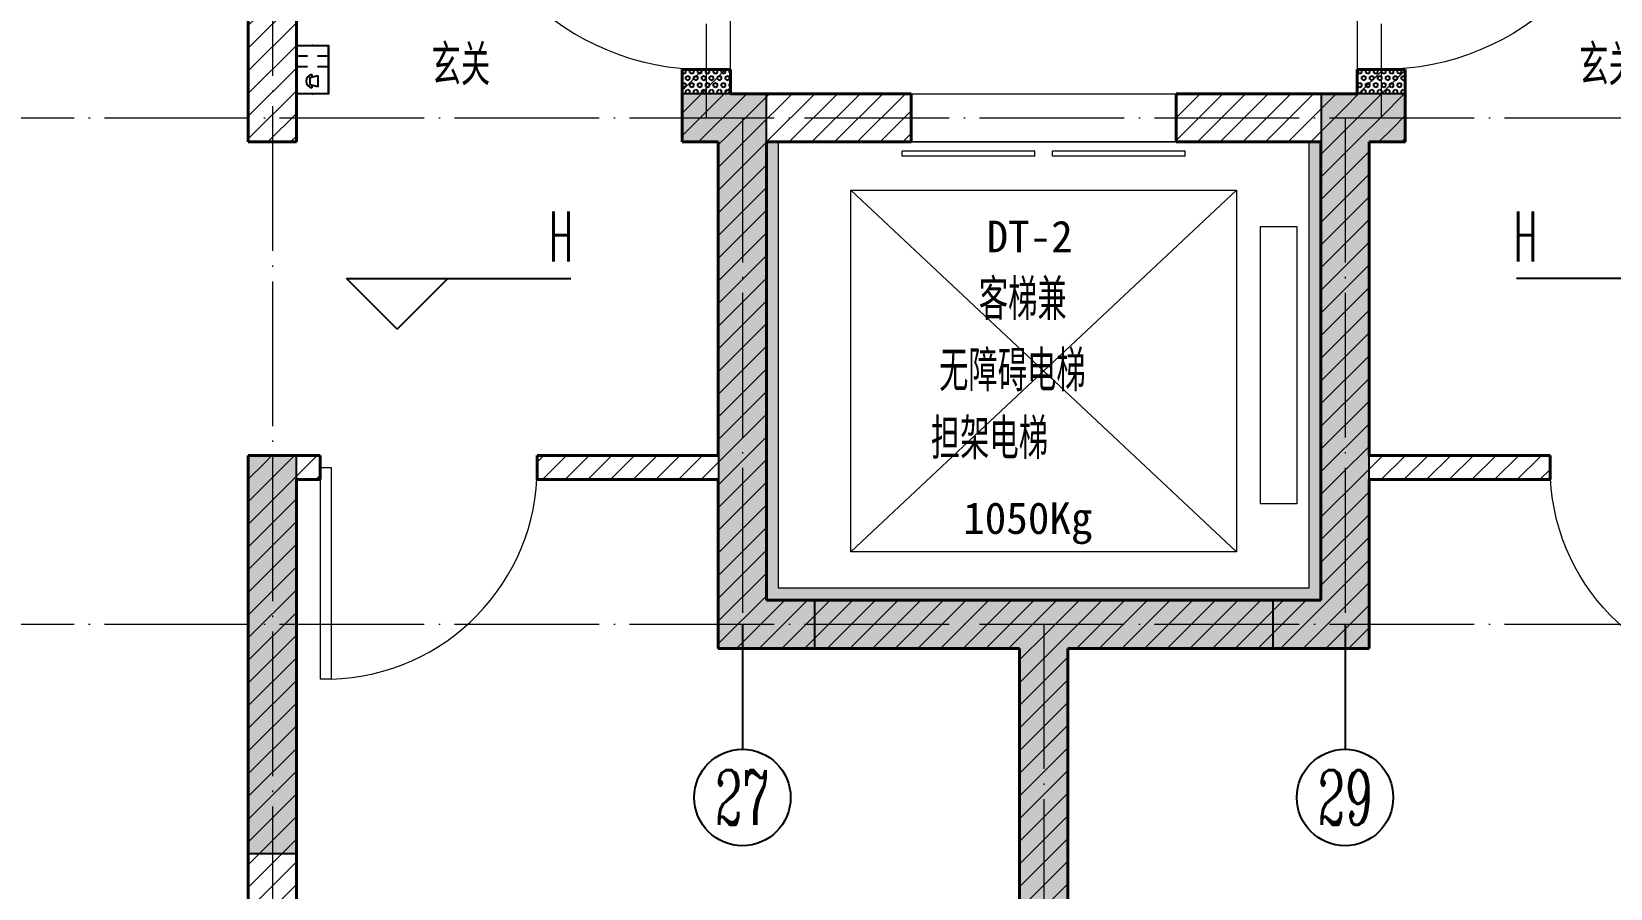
# Model space of a CAD drawing. Extents: x 27938 to 650306, y -92720 to 1524912.
# Drawn here: x 309018 to 315568, y 107011 to 110564 of the extents above; entities that cross this region are included whole.
import ezdxf
from ezdxf.enums import TextEntityAlignment as Align

# ---------------------------------------------------------------- set-up
doc = ezdxf.new("R2010")
doc.units = 0
doc.header["$LTSCALE"] = 1000
doc.header["$MEASUREMENT"] = 0
doc.linetypes.add('DOTE', pattern=[2.42, 2, -0.2, 0.02, -0.2])
for name, color, linetype, lineweight in [('3.5方案汇报，与郭总、侯月琴确定户型_t8$0$STAIR', 2, 'Continuous', 18), ('DOTE', 19, 'DOTE', 9), ('PUB_HATCH', 8, 'Continuous', 9), ('WALL', 9, 'Continuous', 40), ('WINDOW', 8, 'Continuous', 15), ('填充', 251, 'Continuous', 5)]:
    doc.layers.add(name, color=color, linetype=linetype, lineweight=lineweight)
for name, color, linetype in [('AXIS', 3, 'Continuous'), ('AXIS_TEXT', 4, 'Continuous'), ('COLUMN', 9, 'Continuous'), ('DIM_ELEV', 3, 'Continuous'), ('EQUIP-安防', 3, 'Continuous'), ('PUB_TEXT', 4, 'Continuous'), ('保温', 6, 'Continuous')]:
    doc.layers.add(name, color=color, linetype=linetype)
doc.styles.add('_TCH_AXIS', font='COMPLEX', dxfattribs={"bigfont": 'GBCBIG'})
doc.styles.add('_TCH_DIM', font='SIMPLEX.shx', dxfattribs={"width": 0.6, "oblique": 10, "bigfont": 'hztxt.shx'})
doc.styles.add('_TEL_DIM', font='SIMPLEX', dxfattribs={"width": 0.8, "height": 3.5, "bigfont": 'HZTXT'})
doc.styles.add('COMPLEX', font='COMPLEX')
doc.styles.get("Standard").update_dxf_attribs({"font": 'gbenor.shx', "bigfont": 'gbcbig.shx'})
doc.styles.add('黑体', font='simhei.ttf')
pattern_1 = [(90, (-503782.47, -516048.461), (-16.49778, 1e-15), [9.525, -19.05]), (210, (-503782.47, -516048.461), (8.24889, -14.2874966), [9.525, -19.05]), (150, (-503782.47, -516038.936), (-8.24889, -14.2874966), [9.525, -19.05])]
pattern_2 = [(90, (-503782.47, -518598.46), (-16.49778, 1e-15), [9.525, -19.05]), (210, (-503782.47, -518598.46), (8.24889, -14.2874966), [9.525, -19.05]), (150, (-503782.47, -518588.935), (-8.24889, -14.2874966), [9.525, -19.05])]
pattern_3 = [(45, (0, 47.75), (-47.022601, 47.022601), [])]

# ---------------------------------------------------------------- blocks, each defined once
blk = doc.blocks.new('FGDGDRGSDGDG')
at = {"layer": 'DOTE', "linetype": 'DOTE', "ltscale": 0.3}
for p, q in [((529882.5, 529998.5), (529882.5, 522348.5)), ((532682.5, 529998.5), (532682.5, 522348.5)), ((528082.5, 523848.5), (528082.5, 513948.5)), ((488182.5, 522348.5), (546982.5, 522348.5)), ((530032.5, 522348.5), (530032.5, 520248.5)), ((532532.5, 522348.5), (532532.5, 520248.5)), ((488182.5, 520248.5), (546982.5, 520248.5)), ((531282.5, 520248.5), (531282.5, 513948.5))]:
    blk.add_line(p, q, dxfattribs=at)
blk = doc.blocks.new('gdfgdgdgr')
at = {"layer": 'PUB_HATCH'}
for points in [[(517227.6, 526513.9), (516877.6, 526513.9), (516877.6, 526313.9), (517027.6, 526313.9), (517027.6, 524213.9), (517427.6, 524213.9), (517427.6, 524413.9), (517227.6, 524413.9)], [(519527.8, 526513.9), (519527.8, 524413.9), (519327.8, 524413.9), (519327.8, 524213.9), (519727.8, 524213.9), (519727.8, 526313.9), (519877.8, 526313.9), (519877.8, 526513.9)], [(515277.6, 523363.9), (515277.6, 525013.9), (515077.6, 525013.9), (515077.6, 523363.9)]]:
    blk.add_hatch(color=256, dxfattribs=at).paths.add_polyline_path(points)
at = {"layer": 'COLUMN', "color": 8}
for p, q in [((517227.6, 526513.9), (516877.6, 526513.9)), ((516877.6, 526513.9), (516877.6, 526313.9)), ((517227.6, 524413.9), (517227.6, 526513.9)), ((519527.8, 526513.9), (519527.8, 524413.9)), ((519877.8, 526513.9), (519527.8, 526513.9)), ((519877.8, 526313.9), (519877.8, 526513.9)), ((516877.6, 526313.9), (517027.6, 526313.9)), ((517027.6, 526313.9), (517027.6, 524213.9)), ((519727.8, 524213.9), (519727.8, 526313.9)), ((519727.8, 526313.9), (519877.8, 526313.9)), ((515277.6, 525013.9), (515077.6, 525013.9)), ((515077.6, 525013.9), (515077.6, 523363.9)), ((515277.6, 523363.9), (515277.6, 525013.9)), ((517427.6, 524413.9), (517227.6, 524413.9)), ((517427.6, 524213.9), (517427.6, 524413.9)), ((519527.8, 524413.9), (519327.8, 524413.9)), ((519327.8, 524413.9), (519327.8, 524213.9)), ((517027.6, 524213.9), (517427.6, 524213.9)), ((519327.8, 524213.9), (519727.8, 524213.9)), ((515077.6, 523363.9), (515277.6, 523363.9))]:
    blk.add_line(p, q, dxfattribs=at)
blk = doc.blocks.new('A$C263B1184')
at = {"layer": '保温', "linetype": 'Continuous', "ltscale": 10}
h = blk.add_hatch(dxfattribs=at)
h.set_pattern_fill('HEX', color=251, scale=10, angle=90, style=0)
h.set_pattern_definition(pattern_2)
h.paths.add_polyline_path([(-1200, 6400), (-1199.9, 6500), (-1399.9, 6500), (-1400, 6400)])
h = blk.add_hatch(dxfattribs=at)
h.set_pattern_fill('HEX', color=251, scale=10, angle=90, style=0)
h.set_pattern_definition(pattern_2)
h.paths.add_polyline_path([(1400, 6400), (1399.9, 6500), (1599.9, 6500), (1600, 6400)])
h = blk.add_hatch(dxfattribs=at)
h.set_pattern_fill('HEX', color=251, scale=10, angle=90, style=0)
h.set_pattern_definition(pattern_1)
h.paths.add_polyline_path([(1050.1, 4100), (1050.1, 4300), (-850, 4300), (-850, 4100)])
h = blk.add_hatch(dxfattribs=at)
h.set_pattern_fill('HEX', color=251, scale=10, angle=90, style=0)
h.set_pattern_definition(pattern_1)
h.paths.add_polyline_path([(0.1, 0), (200.1, 0), (200.1, 4100), (0.1, 4100)])
blk = doc.blocks.new('$equip$00002628')
at = {"color": 0, "linetype": 'Continuous'}
for p, q in [((-0.625, 0.415), (0.625, 0.415)), ((-0.625, -0.415), (-0.625, 0.415)), ((0.071, 0.129), (0.071, 0.415)), ((0.35, 0.129), (0.35, 0.415)), ((0.625, 0.415), (0.625, -0.415)), ((-0.472, 0.01), (-0.409, 0.01)), ((-0.446, -0.138), (-0.395, 0.058)), ((-0.395, 0.058), (-0.395, 0.058)), ((-0.395, 0.058), (-0.206, 0.058)), ((-0.206, 0.058), (-0.155, -0.138)), ((-0.191, 0.01), (-0.129, 0.01)), ((-0.155, -0.138), (-0.446, -0.138)), ((0.071, -0.415), (0.071, -0.129)), ((0.35, -0.415), (0.35, -0.129)), ((0.625, -0.415), (-0.625, -0.415))]:
    blk.add_line(p, q, dxfattribs=at)
at = {"color": 0, "const_width": 0.05}
blk.add_lwpolyline([(-0.625, 0.415), (0.625, 0.415), (0.625, -0.415), (-0.625, -0.415), (-0.625, 0.415), (0.625, 0.415)], dxfattribs=at)
at = {"color": 0, "linetype": 'Continuous'}
blk.add_arc((-0.3, -0.011), 0.173, 6.9897, 173.0103, dxfattribs=at)
at = {"color": 0}
for p in [(0, 0.415), (-0.625, 0), (0.625, 0), (0, -0.415)]:
    blk.add_point(p, dxfattribs=at)
at = {"color": 0, "style": '_TEL_DIM', "flags": 1}
blk.add_attdef('A', text='', height=0.000025, dxfattribs=at).set_placement((0, 0), align=Align.MIDDLE_CENTER)
blk = doc.blocks.new('HFHFHTFCD')
at = {"layer": 'EQUIP-安防', "color": 8, "xscale": 160, "yscale": 160, "zscale": 160, "rotation": 90}
blk.add_blockref('$equip$00002628', (310183, 370923.7), dxfattribs=at)
blk = doc.blocks.new('_AXISO')
blk.add_circle((0, 0), 0.5)
at = {"layer": 'AXIS_TEXT', "style": 'COMPLEX', "width": 1.041667}
blk.add_attdef('A', text='', height=0.56, dxfattribs=at).set_placement((-0.25, -0.28), (0.25, -0.28), align=Align.FIT)
blk = doc.blocks.new('$DORLIB2D$00000127')
at = {"color": 0}
for points in [[(-0.5333, 0.7949), (-0.5333, 0.6904)], [(-0.0333, 0.7949), (-0.5333, 0.7949)], [(-0.0333, 0.7949), (-0.0333, 0.6904)], [(0.5333, 0.7949), (0.0333, 0.7949)], [(0.0333, 0.7949), (0.0333, 0.6904)], [(0.5333, 0.7949), (0.5333, 0.6904)], [(-0.0333, 0.6904), (-0.5333, 0.6904)], [(0.5333, 0.6904), (0.0333, 0.6904)], [(0.5, 0.5), (-0.5, 0.5)]]:
    blk.add_lwpolyline(points, dxfattribs=at)
blk = doc.blocks.new('$DorLib2D$00000001')
for p, q in [((0.45, 0.975), (0.5, 0.975)), ((0.45, 0), (0.45, 0.975)), ((0.5, 0), (0.5, 0.975)), ((0.5, 0), (0.45, 0))]:
    blk.add_line(p, q)
at = {"lineweight": 13}
blk.add_arc((0.475, 0), 0.975, 91.46928, 180, dxfattribs=at)

msp = doc.modelspace()

# ---------------------------------------------------------------- hatches: boundary and pattern name
at = {"layer": 'PUB_HATCH'}
h = msp.add_hatch(dxfattribs=at)
h.set_pattern_fill('普通砖', color=256, scale=50, style=0)
h.set_pattern_definition(pattern_3)
h.paths.add_polyline_path([(310016.6, 111672.5), (309916.6, 111605.9), (309916.6, 110105.9), (310116.6, 110105.9), (310116.6, 111605.9)])
h = msp.add_hatch(dxfattribs=at)
h.set_pattern_fill('普通砖', color=256, scale=50, style=0)
h.set_pattern_definition(pattern_3)
h.paths.add_polyline_path([(311916.6, 110305.9), (311916.6, 110405.9), (311716.6, 110405.9), (311716.6, 110105.9)])
h = msp.add_hatch(dxfattribs=at)
h.set_pattern_fill('普通砖', color=256, scale=50, style=0)
h.set_pattern_definition(pattern_3)
h.paths.add_polyline_path([(314716.6, 110105.9), (314716.6, 110405.9), (314516.6, 110405.9), (314516.6, 110305.9)])
h = msp.add_hatch(dxfattribs=at)
h.set_pattern_fill('普通砖', color=256, scale=50, style=0)
h.set_pattern_definition(pattern_3)
h.paths.add_polyline_path([(311966.6, 110172.5), (311966.6, 110305.9), (311916.6, 110305.9), (311716.6, 110105.9), (311866.6, 110105.9)])
h = msp.add_hatch(dxfattribs=at)
h.set_pattern_fill('普通砖', color=256, scale=50, style=0)
h.set_pattern_definition(pattern_3)
h.paths.add_polyline_path([(312066.6, 110105.9), (312666.6, 110105.9), (312666.6, 110305.9), (311966.6, 110305.9), (311966.6, 110172.5)])
h = msp.add_hatch(dxfattribs=at)
h.set_pattern_fill('普通砖', color=256, scale=50, style=0)
h.set_pattern_definition(pattern_3)
h.paths.add_polyline_path([(314466.6, 110305.9), (313766.6, 110305.9), (313766.6, 110105.9), (314366.6, 110105.9), (314466.6, 110172.5)])
h = msp.add_hatch(dxfattribs=at)
h.set_pattern_fill('普通砖', color=256, scale=50, style=0)
h.set_pattern_definition(pattern_3)
h.paths.add_polyline_path([(314466.6, 110172.5), (314566.6, 110105.9), (314716.6, 110105.9), (314516.6, 110305.9), (314466.6, 110305.9)])
h = msp.add_hatch(dxfattribs=at)
h.set_pattern_fill('普通砖', color=256, scale=50, style=0)
h.set_pattern_definition(pattern_3)
h.paths.add_polyline_path([(311966.6, 110172.5), (311866.6, 110105.9), (311866.6, 108805.9), (311933.2, 108739.2), (312066.6, 108705.9), (312066.6, 110105.9)])
h = msp.add_hatch(dxfattribs=at)
h.set_pattern_fill('普通砖', color=256, scale=50, style=0)
h.set_pattern_definition(pattern_3)
h.paths.add_polyline_path([(314466.6, 110172.5), (314366.6, 110105.9), (314366.6, 108705.9), (314499.9, 108739.2), (314566.6, 108805.9), (314566.6, 110105.9)])
h = msp.add_hatch(dxfattribs=at)
h.set_pattern_fill('普通砖', color=256, scale=50, style=0)
h.set_pattern_definition(pattern_3)
h.paths.add_polyline_path([(310116.6, 108705.9), (309916.6, 108805.9), (309916.6, 105705.9), (309983.2, 105605.9), (310116.6, 105605.9)])
h = msp.add_hatch(dxfattribs=at)
h.set_pattern_fill('普通砖', color=256, scale=50, style=0)
h.set_pattern_definition(pattern_3)
h.paths.add_polyline_path([(310116.6, 108705.9), (310215.4, 108705.9), (310215.4, 108805.9), (309916.6, 108805.9)])
h = msp.add_hatch(dxfattribs=at)
h.set_pattern_fill('普通砖', color=256, scale=50, style=0)
h.set_pattern_definition(pattern_3)
h.paths.add_polyline_path([(311866.6, 108805.9), (311115.4, 108805.9), (311115.4, 108705.9), (311866.6, 108705.9), (311933.2, 108739.2)])
h = msp.add_hatch(dxfattribs=at)
h.set_pattern_fill('普通砖', color=256, scale=50, style=0)
h.set_pattern_definition(pattern_3)
h.paths.add_polyline_path([(314566.6, 108705.9), (315317.8, 108705.9), (315317.8, 108805.9), (314566.6, 108805.9), (314499.9, 108739.2)])
h = msp.add_hatch(dxfattribs=at)
h.set_pattern_fill('普通砖', color=256, scale=50, style=0)
h.set_pattern_definition(pattern_3)
h.paths.add_polyline_path([(311933.2, 108739.2), (311866.6, 108705.9), (311866.6, 108005.9), (312066.6, 108205.9), (312066.6, 108705.9)])
h = msp.add_hatch(dxfattribs=at)
h.set_pattern_fill('普通砖', color=256, scale=50, style=0)
h.set_pattern_definition(pattern_3)
h.paths.add_polyline_path([(314499.9, 108739.2), (314366.6, 108705.9), (314366.6, 108205.9), (314566.6, 108005.9), (314566.6, 108705.9)])
h = msp.add_hatch(dxfattribs=at)
h.set_pattern_fill('普通砖', color=256, scale=50, style=0)
h.set_pattern_definition(pattern_3)
h.paths.add_polyline_path([(312066.6, 108205.9), (311866.6, 108005.9), (313116.6, 108005.9), (313216.6, 108072.5), (313216.6, 108205.9)])
h = msp.add_hatch(dxfattribs=at)
h.set_pattern_fill('普通砖', color=256, scale=50, style=0)
h.set_pattern_definition(pattern_3)
h.paths.add_polyline_path([(313216.6, 108072.5), (313316.6, 108005.9), (314566.6, 108005.9), (314366.6, 108205.9), (313216.6, 108205.9)])
h = msp.add_hatch(dxfattribs=at)
h.set_pattern_fill('普通砖', color=256, scale=50, style=0)
h.set_pattern_definition(pattern_3)
h.paths.add_polyline_path([(313216.6, 108072.5), (313116.6, 108005.9), (313116.6, 103905.9), (313216.6, 103839.2), (313316.6, 103905.9), (313316.6, 108005.9)])
at = {"layer": '填充'}
h = msp.add_hatch(dxfattribs=at)
h.set_pattern_fill('隔热材料02', color=8, scale=100, style=0)
h.set_pattern_definition([(0, (-888391.624, -500532.776), (0, 50), []), (0, (-888391.624, -500516.11), (0, 50), []), (270, (-888347.883, -500507.48), (50, -9e-15), [5.01775, -44.98225]), (270, (-888385.34, -500507.48), (50, -9e-15), [5.01775, -44.98225]), (90, (-888359.83, -500541.407), (-50, 3e-15), [5.01775, -44.98225]), (90, (-888373.395, -500541.407), (-50, 3e-15), [5.01775, -44.98225]), (180, (-888341.6, -500549.443), (-6e-15, -50), [50.02425, 0.02425]), (135, (-888355.557, -500546.934), (3e-15, 49.99987405), [4.268, -66.44275]), (116.56505, (-888308.575, -500543.916), (0.00011283, 49.99993342), [2.805, -108.9985]), (116.56505, (-888358.575, -500543.916), (0.00011283, 49.99993342), [2.805, -108.9985]), (153.43495, (-888300.54, -500549.443), (-0.0001128, 49.9999334), [5.61, -106.1935]), (153.43495, (-888350.54, -500549.443), (-0.0001128, 49.9999334), [5.61, -106.1935]), (63.43495, (-888309.83, -500536.39), (-0.00011283, 49.99993342), [26.714, -85.0895]), (63.43495, (-888359.83, -500536.39), (-0.00011283, 49.99993342), [26.714, -85.0895]), (116.56505, (-888297.883, -500507.478), (0.00011283, 49.99993342), [2.805, -108.9985]), (116.56505, (-888347.883, -500507.478), (0.00011283, 49.99993342), [2.805, -108.9985]), (135, (-888349.137, -500504.97), (3e-15, 49.99987405), [4.268, -66.44275]), (153.43495, (-888302.155, -500501.95), (-0.0001128, 49.9999334), [5.61, -106.1935]), (153.43495, (-888352.155, -500501.95), (-0.0001128, 49.9999334), [5.61, -106.1935]), (45, (-888384.087, -500504.97), (0, 49.99987405), [4.268, -66.44275]), (63.43495, (-888335.341, -500507.478), (-0.00011283, 49.99993342), [2.805, -108.9985]), (63.43495, (-888385.341, -500507.478), (-0.00011283, 49.99993342), [2.805, -108.9985]), (26.56505, (-888331.07, -500501.95), (0.0001128, 49.9999334), [5.61, -106.1935]), (26.56505, (-888381.07, -500501.95), (0.0001128, 49.9999334), [5.61, -106.1935]), (116.56505, (-888323.395, -500536.39), (0.00011283, 49.99993342), [26.714, -85.0895]), (116.56505, (-888373.395, -500536.39), (0.00011283, 49.99993342), [26.714, -85.0895]), (45, (-888377.667, -500546.934), (0, 49.99987405), [4.268, -66.44275]), (63.43495, (-888324.649, -500543.916), (-0.00011283, 49.99993342), [2.805, -108.9985]), (63.43495, (-888374.649, -500543.916), (-0.00011283, 49.99993342), [2.805, -108.9985]), (26.56505, (-888332.685, -500549.443), (0.0001128, 49.9999334), [5.61, -106.1935]), (26.56505, (-888382.685, -500549.443), (0.0001128, 49.9999334), [5.61, -106.1935])])
h.paths.add_polyline_path([(312116.8, 110105.9), (312066.8, 110105.9), (312066.8, 108205.9), (314366.8, 108205.9), (314366.8, 110105.9), (314316.8, 110105.9), (314316.8, 108255.9), (312116.8, 108255.9)])

# ---------------------------------------------------------------- linework, layer by layer
at = {"layer": '3.5方案汇报，与郭总、侯月琴确定户型_t8$0$STAIR', "color": 8}
for p, q in [((314016.6, 109905.9), (312416.6, 108405.9)), ((312416.6, 109905.9), (314016.6, 108405.9))]:
    msp.add_line(p, q, dxfattribs=at)
for points in [[(312416.6, 108405.9), (312416.6, 109905.9), (314016.6, 109905.9), (314016.6, 108405.9)], [(314116.6, 108605.9), (314116.6, 109755.9), (314266.6, 109755.9), (314266.6, 108605.9)]]:
    msp.add_lwpolyline(points, close=True, dxfattribs=at)
at = {"layer": 'AXIS'}
for p, q in [((311966.6, 108105.9), (311966.6, 107587.7)), ((314466.6, 108105.9), (314466.6, 107587.7))]:
    msp.add_line(p, q, dxfattribs=at)
at = {"layer": 'DIM_ELEV', "color": 8}
for p, q in [((310534.6, 109329.6), (310324.6, 109539.6)), ((310324.6, 109539.6), (311255.5, 109539.6)), ((310534.6, 109329.6), (310744.6, 109539.6)), ((316108.6, 109539.6), (315177.7, 109539.6))]:
    msp.add_line(p, q, dxfattribs=at)
at = {"layer": 'WALL', "color": 8}
for p, q in [((309916.6, 111605.9), (309916.6, 110105.9)), ((310116.6, 111605.9), (310116.6, 110105.9)), ((311916.6, 110405.9), (311716.6, 110405.9)), ((311716.6, 110405.9), (311716.6, 110105.9)), ((311916.6, 110305.9), (311916.6, 110405.9)), ((314716.6, 110405.9), (314516.6, 110405.9)), ((314516.6, 110405.9), (314516.6, 110305.9)), ((314716.6, 110105.9), (314716.6, 110405.9)), ((311966.6, 110305.9), (311916.6, 110305.9)), ((312666.6, 110305.9), (311966.6, 110305.9)), ((312666.6, 110105.9), (312666.6, 110305.9)), ((314466.6, 110305.9), (313766.6, 110305.9)), ((313766.6, 110305.9), (313766.6, 110105.9)), ((314466.6, 110305.9), (314516.6, 110305.9)), ((310116.6, 110105.9), (309916.6, 110105.9)), ((311866.6, 110105.9), (311716.6, 110105.9)), ((311866.6, 110105.9), (311866.6, 108805.9)), ((312066.6, 110105.9), (312666.6, 110105.9)), ((312066.6, 110105.9), (312066.6, 108705.9)), ((313766.6, 110105.9), (314366.6, 110105.9)), ((314366.6, 110105.9), (314366.6, 108705.9)), ((314566.6, 110105.9), (314566.6, 108805.9)), ((314566.6, 110105.9), (314716.6, 110105.9)), ((309916.6, 108805.9), (309916.6, 105705.9)), ((310215.4, 108805.9), (309916.6, 108805.9)), ((310215.4, 108705.9), (310215.4, 108805.9)), ((311866.6, 108805.9), (311115.4, 108805.9)), ((311115.4, 108805.9), (311115.4, 108705.9)), ((315317.8, 108805.9), (314566.6, 108805.9)), ((315317.8, 108705.9), (315317.8, 108805.9)), ((310116.6, 108705.9), (310116.6, 105605.9)), ((310116.6, 108705.9), (310215.4, 108705.9)), ((311115.4, 108705.9), (311866.6, 108705.9)), ((311866.6, 108705.9), (311866.6, 108005.9)), ((312066.6, 108705.9), (312066.6, 108205.9)), ((314366.6, 108705.9), (314366.6, 108205.9)), ((314566.6, 108705.9), (315317.8, 108705.9)), ((314566.6, 108705.9), (314566.6, 108005.9)), ((312066.6, 108205.9), (313216.6, 108205.9)), ((313216.6, 108205.9), (314366.6, 108205.9)), ((311866.6, 108005.9), (313116.6, 108005.9)), ((313116.6, 108005.9), (313116.6, 103905.9)), ((313316.6, 108005.9), (313316.6, 103905.9)), ((313316.6, 108005.9), (314566.6, 108005.9))]:
    msp.add_line(p, q, dxfattribs=at)
at = {"layer": 'WINDOW', "color": 8}
for p, q in [((311916.6, 110405.9), (311916.6, 111505.9)), ((314516.6, 111505.9), (314516.6, 110405.9)), ((312666.6, 110305.9), (313766.6, 110305.9)), ((312666.6, 110105.9), (313766.6, 110105.9))]:
    msp.add_line(p, q, dxfattribs=at)
at = {"layer": '填充', "color": 8}
msp.add_lwpolyline([(312116.8, 110105.9), (312066.8, 110105.9), (312066.8, 108205.9), (314366.8, 108205.9), (314366.8, 110105.9), (314316.8, 110105.9), (314316.8, 108255.9), (312116.8, 108255.9)], close=True, dxfattribs=at)

# ---------------------------------------------------------------- block references
msp.add_blockref('FGDGDRGSDGDG', (-218065.9, -412142.6))
at = {"color": 8}
for name, p in [('gdfgdgdgr', (-205160.8, -416208)), ('HFHFHTFCD', (0, -260517.9))]:
    msp.add_blockref(name, p, dxfattribs=at)
at = {"color": 8, "xscale": -1}
msp.add_blockref('A$C263B1184', (313316.6, 103905.9), dxfattribs=at)
at = {"layer": 'AXIS'}
ref = msp.add_blockref('_AXISO', (311966.6, 107387.7), dxfattribs=dict(at, xscale=400, yscale=400, zscale=400))
ref.add_attrib('A', '27', dxfattribs={"layer": 'AXIS_TEXT', "height": 226.27, "style": '_TCH_AXIS', "width": 0.617647}).set_placement((311853.4, 107274.6), (312079.7, 107274.6), align=Align.FIT)
ref = msp.add_blockref('_AXISO', (314466.6, 107387.7), dxfattribs=dict(at, xscale=400, yscale=400, zscale=400))
ref.add_attrib('A', '29', dxfattribs={"layer": 'AXIS_TEXT', "height": 226.27, "style": '_TCH_AXIS', "width": 0.617647}).set_placement((314353.4, 107274.6), (314579.7, 107274.6), align=Align.FIT)
at = {"layer": 'WINDOW', "color": 8}
for p, xscale, yscale, zscale, rotation in [((311816.6, 110955.9), 1100, 1100, 1100, 90.00000005858132), ((314616.6, 110955.9), -1100, 1100, -1100, 269.9999999799185), ((310665.4, 108755.9), 900, 900, 900, 180)]:
    msp.add_blockref('$DorLib2D$00000001', p, dxfattribs=dict(at, xscale=xscale, yscale=yscale, zscale=zscale, rotation=rotation))
for name, p, xscale, yscale, zscale in [('$DORLIB2D$00000127', (313216.6, 110205.9), 1100, -200, 1100), ('$DorLib2D$00000001', (315767.8, 108755.9), 900, -900, 900)]:
    msp.add_blockref(name, p, dxfattribs=dict(at, xscale=xscale, yscale=yscale, zscale=zscale))

# ---------------------------------------------------------------- texts
at = {"layer": 'DIM_ELEV', "color": 8, "style": '_TCH_DIM', "width": 0.494118}
for p in [(311165.9, 109609.7), (315167, 109609.7)]:
    msp.add_text('H', height=208.2, dxfattribs=at).set_placement(p)
at = {"layer": 'PUB_TEXT', "color": 8}
for s, p in [('玄关', (310677.1, 110340.5)), ('玄关', (315438.2, 110340.5)), ('客梯兼', (312947.5, 109367.9)), ('无障碍电梯', (312782.9, 109072.2)), ('担架电梯', (312748.5, 108790.6))]:
    msp.add_text(s, height=168.79, dxfattribs=at).set_placement(p)
at = {"layer": 'PUB_TEXT', "color": 8, "style": '黑体'}
for s, p in [('DT-2', (312979.5, 109648.1)), ('1050Kg', (312882.5, 108480.4))]:
    msp.add_text(s, height=131.43, dxfattribs=at).set_placement(p)

doc.saveas('drawing.dxf')
